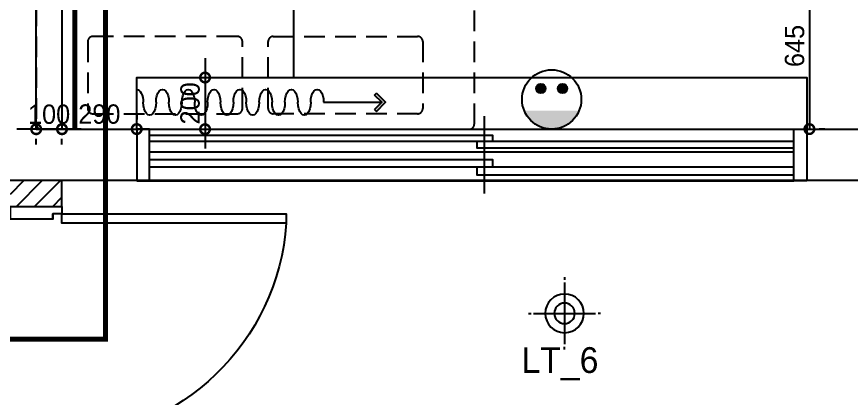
# Model space of a CAD drawing. Header units: millimetres. Extents: x 144680 to 236290, y -190947 to -149396.
# Drawn here: x 225656 to 228895, y -174445 to -172964 of the extents above; entities that cross this region are included whole.
import ezdxf

# ---------------------------------------------------------------- set-up
doc = ezdxf.new("R2010")
doc.units = ezdxf.units.MM
doc.header["$LTSCALE"] = 100
for name, pattern in [('DH-HID2', [1.2, 0.8, -0.4]), ('HID', [2.5, 1.5, -1]), ('HID2', [1, 0.5, -0.5])]:
    doc.linetypes.add(name, pattern=pattern)
for name, color, linetype in [('01. F-소품', 3, 'Continuous'), ('03-WAL NEW', 3, 'Continuous'), ('07-DIM WAL', 5, 'Continuous'), ('3.기호.계단선', 30, 'Continuous'), ('_LIBR', 4, 'Continuous'), ('CEIL-DOOR', 6, 'Continuous'), ('CEIL-LIGHT', 7, 'Continuous'), ('FU-FURM', 251, 'DH-HID2'), ('fur', 6, 'Continuous'), ('HAT', 8, 'Continuous'), ('RC-LIGHT', 7, 'Continuous'), ('SYM', 94, 'Continuous'), ('U-LANP', 6, 'Continuous'), ('wal', 3, 'Continuous'), ('win', 4, 'Continuous'), ('설비', 140, 'Continuous')]:
    doc.layers.add(name, color=color, linetype=linetype)
doc.styles.add('스타일1', font='HY울릉도M.TTF')
doc.styles.add('코레일둥고', font='Korail_Round_Gothic_Medium.ttf')
doc.dimstyles.new('30', dxfattribs={"dimscale": 30, "dimtxt": 2.5, "dimasz": 2.5, "dimexe": 1.25, "dimexo": 2, "dimtad": 1, "dimdec": 0, "dimtxsty": '스타일1', "dimblk": 'DOTSMALL', "dimcen": 2.5, "dimclrd": 1, "dimclre": 1, "dimclrt": 2, "dimadec": 0, "dimazin": 0, "dimtfac": 1, "dimtix": 1, "dimtmove": 0, "dimatfit": 3, "dimldrblk": 'DOTSMALL', "dimfxl": 1.25, "dimarcsym": 0})

# ---------------------------------------------------------------- blocks, each defined once
blk = doc.blocks.new('F-701-3')
at = {"layer": 'FU-FURM'}
for p, q in [((-850, -506.5), (526, -1074)), ((664, -1008), (-850, -506.5)), ((-850, -506.5), (850, -738)), ((850, -738), (664, -1008)), ((526, -1074), (610, -978))]:
    blk.add_line(p, q, dxfattribs=at)
for points in [[(-830, -2300), (830, -2300, 0.414214), (850, -2280), (850, -20, 0.414214), (830, 0), (-830, 0, 0.414214), (-850, -20), (-850, -2280, 0.414214)], [(-70, -360), (-630, -360, -0.414214), (-650, -340), (-650, -80, -0.414214), (-630, -60), (-70, -60, -0.414214), (-50, -80), (-50, -340, -0.414214)], [(70, -360), (630, -360, 0.414214), (650, -340), (650, -80, 0.414214), (630, -60), (70, -60, 0.414214), (50, -80), (50, -340, 0.414214)]]:
    blk.add_lwpolyline(points, format="xyb", close=True, dxfattribs=at)
blk = doc.blocks.new('sdfsdf')
at = {"layer": '_LIBR', "linetype": 'Continuous'}
for points in [[(-43351.7, -83617.5), (-43351.7, -83597), (-43351.7, -83617.5), (-43187.6, -83617.5), (-43187.6, -83567.5), (-43387.6, -83567.5), (-43387.6, -83597), (-43351.7, -83597)], [(-43351.7, -84447.5), (-43351.7, -84468), (-43351.7, -84447.5), (-43187.6, -84447.5), (-43187.6, -84497.5), (-43387.6, -84497.5), (-43387.6, -84468), (-43351.7, -84468)]]:
    blk.add_lwpolyline(points, dxfattribs=at)
blk.add_lwpolyline([(-44257.6, -83632.3), (-43387.6, -83632.3), (-43387.6, -83597), (-44257.6, -83597)], close=True, dxfattribs=at)
blk.add_arc((-43365.5, -83574.4), 893.9, 183.7115, 268.5892, dxfattribs=at)
blk = doc.blocks.new('2600')
at = {"layer": 'win'}
for p, q in [((8549.2, -153771), (8549.2, -153471)), ((7239.2, -153521), (9759.2, -153521)), ((7249.2, -153608.5), (9749.2, -153608.5)), ((7249.2, -153608.5), (9749.2, -153608.5)), ((7249.2, -153721), (9749.2, -153721))]:
    blk.add_line(p, q, dxfattribs=at)
for points in [[(7199.2, -153721), (7249.2, -153721), (7249.2, -153521), (7199.2, -153521)], [(9799.2, -153721), (9749.2, -153721), (9749.2, -153521), (9799.2, -153521)]]:
    blk.add_lwpolyline(points, close=True, dxfattribs=at)
for points in [[(7249.2, -153543.5), (8579.2, -153543.5), (8579.2, -153568.5), (7249.2, -153568.5)], [(9749.2, -153568.5), (8519.2, -153568.5), (8519.2, -153593.5), (9749.2, -153593.5)], [(7249.2, -153638.5), (8579.2, -153638.5), (8579.2, -153668.5), (7249.2, -153668.5)], [(9749.2, -153668.5), (8519.2, -153668.5), (8519.2, -153698.5), (9749.2, -153698.5)]]:
    blk.add_lwpolyline(points, dxfattribs=at)
blk = doc.blocks.new('vudauseeh')
at = {"layer": 'SYM', "color": 2}
for p, q in [((142460, -173400), (142460, -170110)), ((142460, -173400), (146460, -173400)), ((146460, -173600), (142260, -173600))]:
    blk.add_line(p, q, dxfattribs=at)
at = {"layer": 'wal'}
blk.add_line((142560, -173700), (142560, -173600), dxfattribs=at)
at = {"layer": 'fur'}
blk.add_blockref('2600', (135650.8, -19879.5), dxfattribs=at)
at = {"layer": 'win', "xscale": -1}
blk.add_blockref('sdfsdf', (99172.4, -90132.5), dxfattribs=at)
blk = doc.blocks.new('cjswjdeh2')
at = {"layer": '03-WAL NEW', "transparency": 33554687}
h = blk.add_hatch(dxfattribs=at)
h.set_pattern_fill('_USER', color=256, scale=50, angle=45, pattern_type=0)
h.set_pattern_definition([(45, (-5147.87, -279345.45), (-35.355339, 35.355339), [])])
h.paths.add_polyline_path([(227912.9, -171383.5), (228112.9, -171383.5), (228112.9, -171283.5), (227912.9, -171283.5)])
blk.add_blockref('vudauseeh', (85552.9, 2316.5))
at = {"layer": 'FU-FURM', "color": 8, "rotation": 180}
blk.add_blockref('F-701-3', (228862.9, -171084), dxfattribs=at)
blk = doc.blocks.new('FFSFDF')
at = {"layer": '01. F-소품'}
blk.add_hatch(color=8, dxfattribs=at).paths.add_polyline_path([(1567672.9, 1746751.1), (1567679.9, 1746744.1), (1567715.3, 1746779.4), (1567679.9, 1746814.8), (1567672.9, 1746807.7), (1567701.2, 1746779.4)])
at = {"layer": '01. F-소품', "color": 8}
for p, q in [((1567672.9, 1746807.7), (1567679.9, 1746814.8)), ((1567474.8, 1746779.4), (1567701.2, 1746779.4)), ((1567672.9, 1746751.1), (1567679.9, 1746744.1))]:
    blk.add_line(p, q, dxfattribs=at)
for points in [[(1567672.9, 1746807.7), (1567701.2, 1746779.4), (1567672.9, 1746751.1)], [(1567679.9, 1746814.8), (1567715.3, 1746779.4), (1567679.9, 1746744.1)]]:
    blk.add_lwpolyline(points, dxfattribs=at)
for centre, start_param, end_param in [((1566799.8, 1746779.4), 1.570796, 4.712389), ((1566899.8, 1746779.4), 1.570796, 4.712389), ((1566999.8, 1746779.4), 1.570796, 4.712389), ((1567099.8, 1746779.4), 1.570796, 4.712389), ((1567199.8, 1746779.4), 1.570796, 4.712389), ((1567299.8, 1746779.4), 1.570796, 4.712389), ((1567399.8, 1746779.4), 1.570796, 4.712389), ((1566749.8, 1746779.4), 6.283185, 7.853982), ((1566849.8, 1746779.4), 4.712389, 7.853982), ((1566949.8, 1746779.4), 4.712389, 7.853982), ((1567049.8, 1746779.4), 4.712389, 7.853982), ((1567149.8, 1746779.4), 4.712389, 7.853982), ((1567249.8, 1746779.4), 4.712389, 7.853982), ((1567349.8, 1746779.4), 4.712389, 7.853982), ((1567449.8, 1746779.4), 4.712389, 7.853982)]:
    blk.add_ellipse(centre, major_axis=(0, -50), ratio=0.5, start_param=start_param, end_param=end_param, dxfattribs=at)
blk = doc.blocks.new('_DOTSMALL')
at = {"color": 0, "linetype": 'ByBlock', "const_width": 0.5}
blk.add_lwpolyline([(-0.0625, 0, 1), (0.0625, 0, 1)], format="xyb", close=True, dxfattribs=at)
blk = doc.blocks.new('*D173')
at = {"layer": '07-DIM WAL', "color": 1, "lineweight": -2, "transparency": 16777216}
for p, q in [((225907.2, -173400.5), (225657.2, -173400.5)), ((225732.2, -173460), (225732.2, -173438)), ((225832.2, -173460), (225832.2, -173438))]:
    blk.add_line(p, q, dxfattribs=at)
at = {"layer": 'Defpoints', "color": 0, "transparency": 16777216}
for p in [(225732.2, -173400), (225732.2, -173400.5), (225832.2, -173400)]:
    blk.add_point(p, dxfattribs=at)
at = {"layer": '07-DIM WAL', "color": 1, "lineweight": -2, "transparency": 16777216, "xscale": 75, "yscale": 75, "zscale": 75}
blk.add_blockref('_DOTSMALL', (225732.2, -173400.5), dxfattribs=at)
at = {"layer": '07-DIM WAL', "color": 1, "lineweight": -2, "transparency": 16777216, "xscale": 75, "yscale": 75, "zscale": 75, "rotation": 180}
blk.add_blockref('_DOTSMALL', (225832.2, -173400.5), dxfattribs=at)
at = {"layer": '07-DIM WAL', "color": 2, "transparency": 16777216, "insert": (225782.2, -173342.8), "char_height": 75, "attachment_point": 5, "style": '스타일1'}
blk.add_mtext('100', dxfattribs=at)
blk = doc.blocks.new('*D174')
at = {"layer": '07-DIM WAL', "color": 1, "lineweight": -2, "transparency": 16777216}
for p, q in [((225832.2, -173340.5), (225832.2, -173362.5)), ((226122.2, -173340), (226122.2, -173362.5)), ((225832.2, -173400), (226122.2, -173400))]:
    blk.add_line(p, q, dxfattribs=at)
at = {"layer": 'Defpoints', "color": 0, "transparency": 16777216}
for p in [(225832.2, -173400.5), (226122.2, -173400), (226122.2, -173400)]:
    blk.add_point(p, dxfattribs=at)
at = {"layer": '07-DIM WAL', "color": 1, "lineweight": -2, "transparency": 16777216, "xscale": 75, "yscale": 75, "zscale": 75, "rotation": 180}
blk.add_blockref('_DOTSMALL', (225832.2, -173400), dxfattribs=at)
at = {"layer": '07-DIM WAL', "color": 1, "lineweight": -2, "transparency": 16777216, "xscale": 75, "yscale": 75, "zscale": 75}
blk.add_blockref('_DOTSMALL', (226122.2, -173400), dxfattribs=at)
at = {"layer": '07-DIM WAL', "color": 2, "transparency": 16777216, "insert": (225977.2, -173342.2), "char_height": 75, "attachment_point": 5, "style": '스타일1'}
blk.add_mtext('290', dxfattribs=at)
blk = doc.blocks.new('*D175')
at = {"layer": '07-DIM WAL', "color": 1, "lineweight": -2, "transparency": 16777216}
for p, q in [((226387.3, -173125), (226387.3, -173475.5)), ((226182.2, -173200), (226424.8, -173200)), ((226182.2, -173400.5), (226424.8, -173400.5))]:
    blk.add_line(p, q, dxfattribs=at)
at = {"layer": 'Defpoints', "color": 0, "transparency": 16777216}
for p in [(226122.2, -173200), (226122.2, -173400.5), (226387.3, -173400.5)]:
    blk.add_point(p, dxfattribs=at)
at = {"layer": '07-DIM WAL', "color": 1, "lineweight": -2, "transparency": 16777216, "xscale": 75, "yscale": 75, "zscale": 75}
for p, rotation in [((226387.3, -173200), 270), ((226387.3, -173400.5), 90)]:
    blk.add_blockref('_DOTSMALL', p, dxfattribs=dict(at, rotation=rotation))
at = {"layer": '07-DIM WAL', "color": 2, "transparency": 16777216, "insert": (226329.5, -173300.2), "char_height": 75, "attachment_point": 5, "rotation": 90, "style": '스타일1'}
blk.add_mtext('200', dxfattribs=at)
blk = doc.blocks.new('*D191')
at = {"layer": '07-DIM WAL', "color": 1, "lineweight": -2, "transparency": 16777216}
for p, q in [((228732.2, -172755), (228732.2, -173400)), ((228792.2, -172755), (228769.7, -172755)), ((228792.2, -173400), (228769.7, -173400))]:
    blk.add_line(p, q, dxfattribs=at)
at = {"layer": 'Defpoints', "color": 0, "transparency": 16777216}
for p in [(228732.2, -172755), (228732.2, -173400), (228732.2, -173400)]:
    blk.add_point(p, dxfattribs=at)
at = {"layer": '07-DIM WAL', "color": 1, "lineweight": -2, "transparency": 16777216, "xscale": 75, "yscale": 75, "zscale": 75}
for p, rotation in [((228732.2, -172755), 90), ((228732.2, -173400), 270)]:
    blk.add_blockref('_DOTSMALL', p, dxfattribs=dict(at, rotation=rotation))
at = {"layer": '07-DIM WAL', "color": 2, "transparency": 16777216, "insert": (228675.1, -173077.5), "char_height": 75, "attachment_point": 5, "rotation": 90, "style": '스타일1'}
blk.add_mtext('645', dxfattribs=at)
blk = doc.blocks.new('매입등')
at = {"layer": 'HAT', "color": 1}
for p, q in [((0, 140), (0, 130)), ((0, 120), (0, -120)), ((-140, 0), (-130, 0)), ((120, 0), (-120, 0)), ((140, 0), (130, 0)), ((-140, 0), (-130, 0)), ((0, -140), (0, -130))]:
    blk.add_line(p, q, dxfattribs=at)
blk.add_circle((0, 0), 40, dxfattribs=at)
at = {"layer": 'U-LANP'}
blk.add_circle((0, 0), 75, dxfattribs=at)
blk = doc.blocks.new('A$C59950440')
at = {"layer": 'CEIL-DOOR'}
blk.add_blockref('매입등', (140, 140), dxfattribs=at)

msp = doc.modelspace()

# ---------------------------------------------------------------- hatches: boundary and pattern name
at = {"layer": '설비'}
h = msp.add_hatch(color=10, dxfattribs=at)
edge = h.paths.add_edge_path()
edge.add_arc((227690.2, -173242.1), 18.3, 270, 630)
h = msp.add_hatch(color=10, dxfattribs=at)
edge = h.paths.add_edge_path()
edge.add_arc((227774.3, -173242.1), 18.3, 270, 630)
h = msp.add_hatch(color=10, dxfattribs=at)
edge = h.paths.add_edge_path()
edge.add_line((227838.9, -173328), (227625.6, -173328))
edge.add_ellipse((227732.2, -173285), major_axis=(81.3, 81.3), ratio=1, start_angle=156.9578, end_angle=293.0422)

# ---------------------------------------------------------------- linework, layer by layer
at = {"layer": '3.기호.계단선', "color": 10, "linetype": 'HID'}
msp.add_lwpolyline([(225882.2, -170110, 20, 20, 0), (225882.2, -173400.5, 20, 20, 0)], format="xyseb", dxfattribs=at)
at = {"layer": '3.기호.계단선', "color": 140, "linetype": 'HID2', "const_width": 20}
msp.add_lwpolyline([(223942.8, -174215.2), (226000.8, -174215.2), (226000.8, -172641.8), (226282.2, -172641.8), (226282.2, -172326.9)], dxfattribs=at)
at = {"layer": 'CEIL-LIGHT'}
msp.add_line((226732.2, -173200), (226732.2, -170110), dxfattribs=at)
for points in [[(225832.2, -170110), (225832.2, -173400)], [(226122.2, -173400), (226122.2, -173200), (228722.2, -173200), (228722.2, -173400.5)]]:
    msp.add_lwpolyline(points, dxfattribs=at)
at = {"layer": '설비', "color": 10}
for centre, radius in [((227732.2, -173285), 115), ((227690.2, -173242.1), 18.3), ((227774.3, -173242.1), 18.3)]:
    msp.add_circle(centre, radius, dxfattribs=at)

# ---------------------------------------------------------------- block references
msp.add_blockref('cjswjdeh2', (-2280.7, -2316.5))
at = {"color": 0, "xscale": -1, "rotation": 180}
msp.add_blockref('FFSFDF', (-1340627.5, 1573483.2), dxfattribs=at)
at = {"layer": 'RC-LIGHT', "xscale": -1}
msp.add_blockref('A$C59950440', (227922.2, -174255), dxfattribs=at)

# ---------------------------------------------------------------- texts
at = {"layer": '3.기호.계단선', "style": '코레일둥고'}
msp.add_text('LT_6', height=100, dxfattribs=at).set_placement((227615.4, -174346.3))

# ---------------------------------------------------------------- dimensions: what is measured, and where the dimension line sits
at = {"layer": '07-DIM WAL'}
for base, p1, p2, picture, middle in [((228732.2, -173400), (228732.2, -172755), (228732.2, -173400), '*D191', (228675.1, -173077.5)), ((226387.2658, -173400.4995), (226122.2342, -173200), (226122.2342, -173400.4995), '*D175', (226329.5178, -173300.2498))]:
    dim = msp.add_linear_dim(base=base, p1=p1, p2=p2, angle=90, dimstyle='30', dxfattribs=at)
    dim.commit()
    dim.dimension.update_dxf_attribs({"geometry": picture, "text_midpoint": middle})
for base, p1, p2, picture, middle in [((225732.2, -173400.5), (225832.2, -173400), (225732.2, -173400), '*D173', (225782.2, -173342.8)), ((226122.2, -173400), (225832.2, -173400.5), (226122.2, -173400), '*D174', (225977.2, -173342.2))]:
    dim = msp.add_linear_dim(base=base, p1=p1, p2=p2, dimstyle='30', dxfattribs=at)
    dim.commit()
    dim.dimension.update_dxf_attribs({"geometry": picture, "text_midpoint": middle})

doc.saveas('drawing.dxf')
